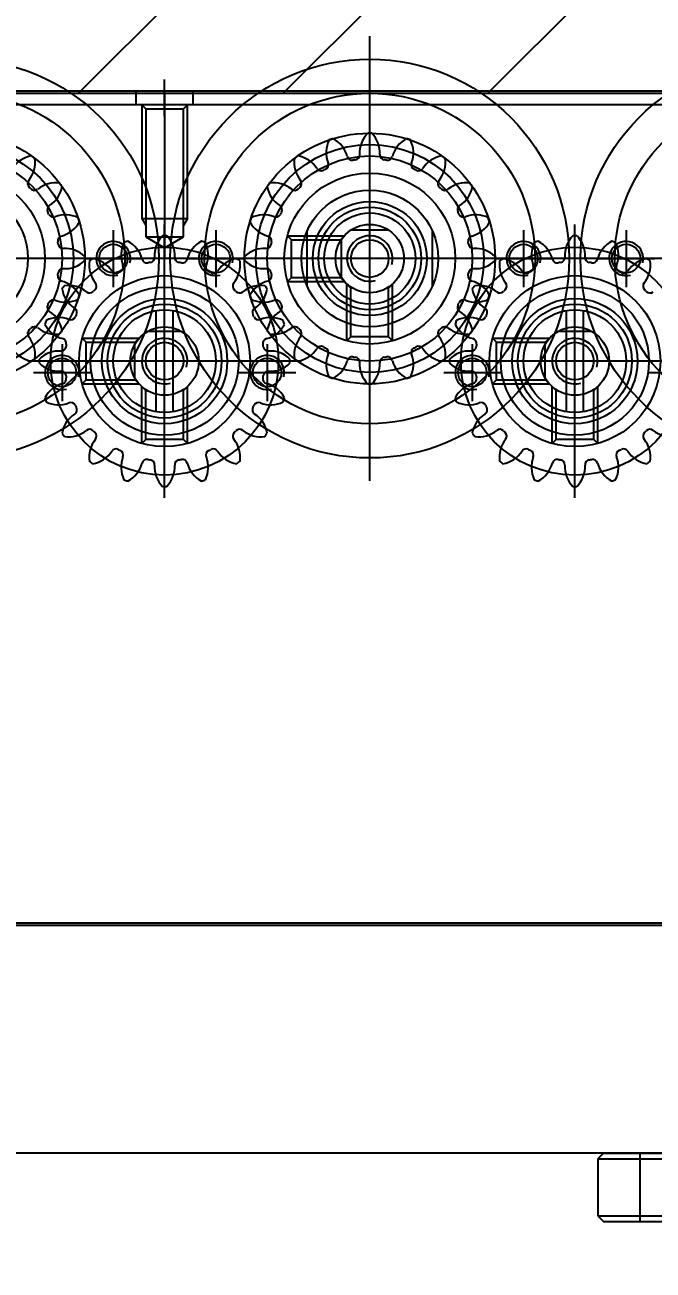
# Model space of a CAD drawing. Header units: inches. Extents: x 0 to 77285, y -118 to 40065.
# Drawn here: x 16733.4 to 16788.5, y 25592.3 to 25701.6 of the extents above; entities that cross this region are included whole.
import ezdxf

# ---------------------------------------------------------------- set-up
doc = ezdxf.new("R2010")
doc.units = ezdxf.units.IN
doc.header["$LTSCALE"] = 5
doc.header["$MEASUREMENT"] = 0
doc.layers.add('A', color=8, linetype='Continuous')
doc.styles.add('SCI', font='')
doc.styles.get('SCI').set_extended_font_data('Gulim')
doc.dimstyles.new('SCH', dxfattribs={"dimtxt": 2.5, "dimasz": 2, "dimexe": 1.25, "dimexo": 0.625, "dimtad": 1, "dimdec": 8, "dimtxsty": 'SCI', "dimcen": 2.5, "dimclrd": 4, "dimclre": 4, "dimclrt": 7, "dimadec": 8, "dimazin": 2, "dimtfac": 1, "dimtdec": 8, "dimtmove": 0, "dimatfit": 3, "dimfxl": 1, "dimarcsym": 0})

# ---------------------------------------------------------------- blocks, each defined once
blk = doc.blocks.new('A$Cc399747e')
h = blk.add_hatch()
h.set_pattern_fill('ANSI31', color=256, scale=4)
h.set_pattern_definition([(45, (8071.277, 63861.461), (-8.980256, 8.980256), [])])
h.paths.add_polyline_path([(891.8, 581), (491.8, 581), (491.8, 281), (891.8, 281)])
for p, q in [((499.3, 680), (444.3, 680)), ((496.1, 674), (496.1, 680)), ((499.8, 679.5), (499.3, 680)), ((499.8, 679.5), (443.8, 679.5)), ((499.8, 674.5), (499.8, 679.5)), ((499.8, 674.5), (443.8, 674.5)), ((499.3, 674), (499.8, 674.5)), ((499.3, 674), (444.3, 674)), ((501.8, 616.5), (501.8, 592.5)), ((537.8, 616.5), (537.8, 592.5)), ((519.8, 615), (519.8, 576)), ((499.8, 611.73), (499.8, 606.74)), ((499.8, 611.73), (500.15, 611.38)), ((500.15, 611.38), (503.45, 611.38)), ((500.15, 611.38), (500.15, 607.09)), ((503.8, 611.73), (503.45, 611.38)), ((503.45, 611.38), (503.45, 607.09)), ((503.8, 611.73), (503.8, 606.74)), ((535.8, 611.73), (535.8, 606.74)), ((535.8, 611.73), (536.15, 611.38)), ((536.15, 611.38), (539.45, 611.38)), ((536.15, 611.38), (536.15, 607.09)), ((539.8, 611.73), (539.45, 611.38)), ((539.45, 611.38), (539.45, 607.09)), ((539.8, 611.73), (539.8, 606.74)), ((501.8, 610), (501.8, 599)), ((537.8, 610), (537.8, 599)), ((501.05, 608.94), (501.05, 600.06)), ((502.55, 608.94), (502.55, 600.06)), ((537.05, 608.94), (537.05, 600.06)), ((538.55, 608.94), (538.55, 600.06)), ((519.8, 607.5), (519.8, 583.5)), ((500.15, 607.09), (499.8, 606.74)), ((500.15, 607.09), (500.28, 607.09)), ((503.32, 607.09), (503.45, 607.09)), ((503.45, 607.09), (503.8, 606.74)), ((509.03, 606.5), (504.03, 606.5)), ((504.38, 606.15), (504.03, 606.5)), ((509.03, 606.5), (508.68, 606.15)), ((536.15, 607.09), (535.8, 606.74)), ((536.15, 607.09), (536.28, 607.09)), ((539.32, 607.09), (539.45, 607.09)), ((539.45, 607.09), (539.8, 606.74)), ((545.03, 606.5), (540.03, 606.5)), ((540.38, 606.15), (540.03, 606.5)), ((545.03, 606.5), (544.68, 606.15)), ((504.38, 606.15), (504.38, 606.02)), ((508.68, 606.15), (504.38, 606.15)), ((504.44, 603.08), (504.44, 605.92)), ((508.68, 606.15), (508.68, 602.85)), ((540.38, 606.15), (540.38, 606.02)), ((544.68, 606.15), (540.38, 606.15)), ((540.44, 603.08), (540.44, 605.92)), ((544.68, 606.15), (544.68, 602.85)), ((489.8, 604.5), (513.8, 604.5)), ((496.3, 604.5), (507.3, 604.5)), ((525.8, 604.5), (549.8, 604.5)), ((532.3, 604.5), (543.3, 604.5)), ((504.38, 602.85), (504.03, 602.5)), ((509.03, 602.5), (504.03, 602.5)), ((504.38, 602.98), (504.38, 602.85)), ((508.68, 602.85), (504.38, 602.85)), ((509.03, 602.5), (508.68, 602.85)), ((517.8, 602.73), (517.8, 597.74)), ((517.8, 602.73), (518.15, 602.38)), ((518.15, 602.38), (521.45, 602.38)), ((518.15, 602.38), (518.15, 598.09)), ((521.8, 602.73), (521.45, 602.38)), ((521.45, 602.38), (521.45, 598.09)), ((521.8, 602.73), (521.8, 597.74)), ((540.38, 602.85), (540.03, 602.5)), ((545.03, 602.5), (540.03, 602.5)), ((540.38, 602.98), (540.38, 602.85)), ((544.68, 602.85), (540.38, 602.85)), ((545.03, 602.5), (544.68, 602.85)), ((503.22, 601.86), (500.37, 601.86)), ((539.22, 601.86), (536.37, 601.86)), ((514.3, 597.9), (514.3, 593.1)), ((518.15, 598.09), (517.8, 597.74)), ((518.15, 598.09), (518.28, 598.09)), ((521.32, 598.09), (521.45, 598.09)), ((521.45, 598.09), (521.8, 597.74)), ((525.3, 597.9), (525.3, 593.1)), ((527.03, 597.5), (522.03, 597.5)), ((522.38, 597.15), (522.03, 597.5)), ((522.3, 593.84), (522.3, 597.16)), ((522.38, 597.15), (522.38, 597.02)), ((526.68, 597.15), (522.38, 597.15)), ((527.03, 597.5), (526.68, 597.15)), ((526.68, 597.15), (526.68, 593.85)), ((464.3, 595.5), (503.3, 595.5)), ((471.8, 595.5), (495.8, 595.5)), ((500.3, 595.5), (539.3, 595.5)), ((507.8, 595.5), (531.8, 595.5)), ((536.3, 595.5), (575.3, 595.5)), ((543.8, 595.5), (567.8, 595.5)), ((522.38, 593.85), (522.03, 593.5)), ((527.03, 593.5), (522.03, 593.5)), ((522.38, 593.98), (522.38, 593.85)), ((526.68, 593.85), (522.38, 593.85)), ((527.03, 593.5), (526.68, 593.85)), ((518.14, 593), (521.45, 593)), ((537.8, 583), (537.8, 579.8)), ((535.3, 582), (535.3, 580.8)), ((540.3, 582), (540.3, 580.8)), ((891.8, 581), (491.8, 581)), ((891.8, 581), (491.8, 581))]:
    blk.add_line(p, q)
at = {"ltscale": 3}
for p, q in [((400.8, 674), (1040.8, 674)), ((1040.8, 654), (243.8, 654)), ((1040.8, 654), (400.8, 654)), ((406.8, 653.8), (651.3, 653.8)), ((501.8, 612), (501.8, 597)), ((537.8, 612), (537.8, 597)), ((510.8, 603), (510.8, 608)), ((519.8, 608.5), (519.8, 582.5)), ((528.8, 603), (528.8, 608)), ((546.8, 603), (546.8, 608)), ((495.3, 605.5), (490.3, 605.5)), ((513.3, 605.5), (508.3, 605.5)), ((531.3, 605.5), (526.3, 605.5)), ((549.3, 605.5), (544.3, 605.5)), ((494.3, 604.5), (509.3, 604.5)), ((530.3, 604.5), (545.3, 604.5)), ((497.3, 593), (497.3, 598)), ((506.3, 593), (506.3, 598)), ((533.3, 593), (533.3, 598)), ((542.3, 593), (542.3, 598)), ((470.8, 595.5), (496.8, 595.5)), ((499.8, 595.5), (494.8, 595.5)), ((508.8, 595.5), (503.8, 595.5)), ((506.8, 595.5), (532.8, 595.5)), ((535.8, 595.5), (530.8, 595.5)), ((537.8, 581), (537.8, 595.55)), ((544.8, 595.5), (539.8, 595.5)), ((542.8, 595.5), (568.8, 595.5)), ((537.8, 594.55), (536.15, 593.6)), ((539.45, 593.6), (537.8, 594.55)), ((539.45, 593.6), (536.15, 593.6)), ((536.15, 593.6), (536.15, 582.35)), ((539.45, 582.35), (539.45, 593.6)), ((535.8, 592), (536.15, 592.61)), ((539.8, 592), (539.45, 592.61)), ((539.8, 592), (535.8, 592)), ((535.8, 592), (535.8, 582)), ((539.8, 582), (539.8, 592)), ((536.15, 582.35), (535.8, 582)), ((539.45, 582.35), (536.15, 582.35)), ((539.8, 582), (539.45, 582.35)), ((213.8, 582), (1040.8, 582)), ((213.8, 582), (1040.8, 582)), ((213.8, 580.8), (1040.8, 580.8))]:
    blk.add_line(p, q, dxfattribs=at)
for centre, radius in [((501.8, 604.5), 10), ((537.8, 604.5), 10), ((483.8, 595.5), 17.5), ((519.8, 595.5), 17.5), ((555.8, 595.5), 17.5), ((501.8, 604.5), 7.5), ((537.8, 604.5), 7.5), ((483.8, 595.5), 14.5), ((519.8, 595.5), 14.5), ((555.8, 595.5), 14.5), ((501.8, 604.5), 5), ((501.8, 604.5), 4.5), ((501.8, 604.5), 4.5), ((537.8, 604.5), 5), ((537.8, 604.5), 4.5), ((537.8, 604.5), 4.5), ((501.8, 604.5), 3), ((501.8, 604.5), 3), ((537.8, 604.5), 3), ((537.8, 604.5), 3), ((501.8, 604.5), 1.65), ((519.8, 595.5), 10), ((537.8, 604.5), 1.65), ((555.8, 595.5), 10), ((519.8, 595.5), 7.5), ((555.8, 595.5), 7.5), ((519.8, 595.5), 6), ((555.8, 595.5), 6), ((519.8, 595.5), 5), ((519.8, 595.5), 4.5), ((519.8, 595.5), 4), ((519.8, 595.5), 3), ((519.8, 595.5), 3), ((519.8, 595.5), 1.65)]:
    blk.add_circle(centre, radius)
for centre, radius in [((501.8, 604.5), 6.5), ((537.8, 604.5), 6.5), ((501.8, 604.5), 5.5), ((537.8, 604.5), 5.5), ((519.8, 595.5), 11), ((510.8, 605.5), 1.25), ((528.8, 605.5), 1.25), ((555.8, 595.5), 11), ((546.8, 605.5), 1.25), ((519.8, 595.5), 9), ((555.8, 595.5), 9), ((497.3, 595.5), 1.25), ((506.3, 595.5), 1.25), ((533.3, 595.5), 1.25), ((542.3, 595.5), 1.25)]:
    blk.add_circle(centre, radius, dxfattribs=at)
for centre, radius, start, end in [((503.41, 613.76), 2.5, 135.8655, 183.1579), ((501.8, 604.5), 11, 90, 90.9494), ((501.8, 604.5), 11, 89.0506, 90), ((500.19, 613.76), 2.5, 356.8421, 44.1345), ((539.41, 613.76), 2.5, 135.8655, 183.1579), ((537.8, 604.5), 11, 90, 90.9494), ((537.8, 604.5), 11, 89.0506, 90), ((536.19, 613.76), 2.5, 356.8421, 44.1345), ((500.47, 613.8), 2.5, 153.8655, 201.1579), ((501.8, 604.5), 11, 108, 108.9494), ((501.8, 604.5), 11, 107.0506, 108), ((497.4, 612.81), 2.5, 14.8421, 62.1345), ((506.19, 612.81), 2.5, 117.8655, 165.1579), ((501.8, 604.5), 11, 72, 72.9494), ((501.8, 604.5), 11, 71.0506, 72), ((503.12, 613.8), 2.5, 338.8421, 26.1345), ((536.47, 613.8), 2.5, 153.8655, 201.1579), ((537.8, 604.5), 11, 108, 108.9494), ((537.8, 604.5), 11, 107.0506, 108), ((533.4, 612.81), 2.5, 14.8421, 62.1345), ((542.19, 612.81), 2.5, 117.8655, 165.1579), ((537.8, 604.5), 11, 72, 72.9494), ((537.8, 604.5), 11, 71.0506, 72), ((539.12, 613.8), 2.5, 338.8421, 26.1345), ((497.66, 612.94), 2.5, 171.8655, 219.1579), ((501.8, 604.5), 11, 126, 126.9494), ((501.8, 604.5), 11, 125.0506, 126), ((495.05, 611.04), 2.5, 32.8421, 80.1345), ((500.25, 613.56), 0.442, 194.8421, 279.711), ((501.8, 604.5), 8.75, 99, 99.711), ((501.8, 604.5), 8.75, 98.289, 99), ((500.47, 613.6), 0.442, 278.289, 3.1579), ((503.12, 613.6), 0.442, 176.8421, 261.711), ((501.8, 604.5), 8.75, 81, 81.711), ((501.8, 604.5), 8.75, 80.289, 81), ((503.35, 613.56), 0.442, 260.289, 345.1579), ((508.54, 611.04), 2.5, 99.8655, 147.1579), ((505.93, 612.94), 2.5, 320.8421, 8.1345), ((501.8, 604.5), 11, 54, 54.9494), ((501.8, 604.5), 11, 53.0506, 54), ((533.66, 612.94), 2.5, 171.8655, 219.1579), ((537.8, 604.5), 11, 126, 126.9494), ((537.8, 604.5), 11, 125.0506, 126), ((531.05, 611.04), 2.5, 32.8421, 80.1345), ((536.25, 613.56), 0.442, 194.8421, 279.711), ((537.8, 604.5), 8.75, 99, 99.711), ((537.8, 604.5), 8.75, 98.289, 99), ((536.47, 613.6), 0.442, 278.289, 3.1579), ((539.12, 613.6), 0.442, 176.8421, 261.711), ((537.8, 604.5), 8.75, 81, 81.711), ((537.8, 604.5), 8.75, 80.289, 81), ((539.35, 613.56), 0.442, 260.289, 345.1579), ((544.54, 611.04), 2.5, 99.8655, 147.1579), ((541.93, 612.94), 2.5, 320.8421, 8.1345), ((537.8, 604.5), 11, 54, 54.9494), ((537.8, 604.5), 11, 53.0506, 54), ((497.52, 612.64), 0.442, 212.8421, 297.711), ((501.8, 604.5), 8.75, 117, 117.711), ((501.8, 604.5), 8.75, 116.289, 117), ((497.73, 612.74), 0.442, 296.289, 21.1579), ((505.87, 612.74), 0.442, 158.8421, 243.711), ((501.8, 604.5), 8.75, 63, 63.711), ((501.8, 604.5), 8.75, 62.289, 63), ((506.07, 612.64), 0.442, 242.289, 327.1579), ((533.52, 612.64), 0.442, 212.8421, 297.711), ((537.8, 604.5), 8.75, 117, 117.711), ((537.8, 604.5), 8.75, 116.289, 117), ((533.73, 612.74), 0.442, 296.289, 21.1579), ((541.87, 612.74), 0.442, 158.8421, 243.711), ((537.8, 604.5), 8.75, 63, 63.711), ((537.8, 604.5), 8.75, 62.289, 63), ((542.07, 612.64), 0.442, 242.289, 327.1579), ((493.36, 608.64), 2.5, 50.8421, 98.1345), ((501.8, 604.5), 8.75, 134.289, 135), ((495.38, 611.08), 0.442, 314.289, 39.1579), ((508.22, 611.08), 0.442, 140.8421, 225.711), ((501.8, 604.5), 8.75, 45, 45.711), ((510.23, 608.64), 2.5, 81.8655, 129.1579), ((508.34, 611.25), 2.5, 302.8421, 350.1345), ((501.8, 604.5), 11, 36, 36.9494), ((501.8, 604.5), 11, 35.0506, 36), ((537.8, 604.5), 11, 144, 144.9494), ((531.26, 611.25), 2.5, 189.8655, 237.1579), ((537.8, 604.5), 11, 143.0506, 144), ((529.36, 608.64), 2.5, 50.8421, 98.1345), ((537.8, 604.5), 8.75, 134.289, 135), ((531.38, 611.08), 0.442, 314.289, 39.1579), ((544.22, 611.08), 0.442, 140.8421, 225.711), ((537.8, 604.5), 8.75, 45, 45.711), ((546.23, 608.64), 2.5, 81.8655, 129.1579), ((544.34, 611.25), 2.5, 302.8421, 350.1345), ((537.8, 604.5), 11, 36, 36.9494), ((537.8, 604.5), 11, 35.0506, 36), ((495.22, 610.92), 0.442, 230.8421, 315.711), ((501.8, 604.5), 8.75, 135, 135.711), ((501.8, 604.5), 8.75, 44.289, 45), ((508.38, 610.92), 0.442, 224.289, 309.1579), ((531.22, 610.92), 0.442, 230.8421, 315.711), ((537.8, 604.5), 8.75, 135, 135.711), ((537.8, 604.5), 8.75, 44.289, 45), ((544.38, 610.92), 0.442, 224.289, 309.1579), ((509.93, 608.77), 0.442, 122.8421, 207.711), ((501.8, 604.5), 8.75, 27, 27.711), ((529.66, 608.77), 0.442, 332.289, 57.1579), ((537.8, 604.5), 8.75, 152.289, 153), ((545.93, 608.77), 0.442, 122.8421, 207.711), ((537.8, 604.5), 8.75, 27, 27.711), ((501.8, 604.5), 8.75, 26.289, 27), ((510.04, 608.57), 0.442, 206.289, 291.1579), ((511.1, 605.83), 2.5, 63.8655, 111.1579), ((510.1, 608.89), 2.5, 284.8421, 332.1345), ((501.8, 604.5), 11, 18, 18.9494), ((501.8, 604.5), 11, 17.0506, 18), ((537.8, 604.5), 11, 162, 162.9494), ((529.49, 608.89), 2.5, 207.8655, 255.1579), ((537.8, 604.5), 11, 161.0506, 162), ((528.49, 605.83), 2.5, 68.8421, 116.1345), ((529.56, 608.57), 0.442, 248.8421, 333.711), ((537.8, 604.5), 8.75, 153, 153.711), ((537.8, 604.5), 8.75, 26.289, 27), ((546.04, 608.57), 0.442, 206.289, 291.1579), ((547.1, 605.83), 2.5, 63.8655, 111.1579), ((546.1, 608.89), 2.5, 284.8421, 332.1345), ((537.8, 604.5), 11, 18, 18.9494), ((537.8, 604.5), 11, 17.0506, 18), ((501.8, 604.5), 2, 165, 105), ((510.86, 606.05), 0.442, 104.8421, 189.711), ((521.41, 604.76), 2.5, 135.8655, 183.1579), ((519.8, 595.5), 11, 90, 90.9494), ((519.8, 595.5), 11, 89.0506, 90), ((518.19, 604.76), 2.5, 356.8421, 44.1345), ((528.74, 606.05), 0.442, 350.289, 75.1579), ((537.8, 604.5), 2, 165, 105), ((546.86, 606.05), 0.442, 104.8421, 189.711), ((501.8, 604.5), 8.75, 9, 9.711), ((501.8, 604.5), 8.75, 8.289, 9), ((510.89, 605.83), 0.442, 188.289, 273.1579), ((511.05, 602.89), 2.5, 45.8655, 93.1579), ((518.47, 604.8), 2.5, 153.8655, 201.1579), ((519.8, 595.5), 11, 108, 108.9494), ((519.8, 595.5), 11, 107.0506, 108), ((515.4, 603.81), 2.5, 14.8421, 62.1345), ((524.19, 603.81), 2.5, 117.8655, 165.1579), ((519.8, 595.5), 11, 72, 72.9494), ((519.8, 595.5), 11, 71.0506, 72), ((521.12, 604.8), 2.5, 338.8421, 26.1345), ((528.54, 602.89), 2.5, 86.8421, 134.1345), ((528.7, 605.83), 0.442, 266.8421, 351.711), ((537.8, 604.5), 8.75, 171, 171.711), ((537.8, 604.5), 8.75, 170.289, 171), ((537.8, 604.5), 8.75, 9, 9.711), ((537.8, 604.5), 8.75, 8.289, 9), ((546.89, 605.83), 0.442, 188.289, 273.1579), ((547.05, 602.89), 2.5, 45.8655, 93.1579), ((511.05, 606.11), 2.5, 266.8421, 314.1345), ((501.8, 604.5), 11, 360, 0.9494), ((501.8, 604.5), 11, 359.0506, 0), ((515.66, 603.94), 2.5, 171.8655, 219.1579), ((519.8, 595.5), 11, 126, 126.9494), ((519.8, 595.5), 11, 125.0506, 126), ((513.05, 602.04), 2.5, 32.8421, 80.1345), ((518.25, 604.56), 0.442, 194.8421, 279.711), ((518.47, 604.6), 0.442, 278.289, 3.1579), ((521.12, 604.6), 0.442, 176.8421, 261.711), ((521.35, 604.56), 0.442, 260.289, 345.1579), ((526.54, 602.04), 2.5, 99.8655, 147.1579), ((523.93, 603.94), 2.5, 320.8421, 8.1345), ((519.8, 595.5), 11, 54, 54.9494), ((519.8, 595.5), 11, 53.0506, 54), ((537.8, 604.5), 11, 179.0506, 180), ((537.8, 604.5), 11, 180, 180.9494), ((528.54, 606.11), 2.5, 225.8655, 273.1579), ((547.05, 606.11), 2.5, 266.8421, 314.1345), ((537.8, 604.5), 11, 360, 0.9494), ((537.8, 604.5), 11, 359.0506, 0), ((551.66, 603.94), 2.5, 171.8655, 219.1579), ((555.8, 595.5), 11, 126, 126.9494), ((555.8, 595.5), 11, 125.0506, 126), ((549.05, 602.04), 2.5, 32.8421, 80.1345), ((501.8, 604.5), 8.75, 350.289, 351), ((501.8, 604.5), 8.75, 351, 351.711), ((510.89, 603.17), 0.442, 86.8421, 171.711), ((515.52, 603.64), 0.442, 212.8421, 297.711), ((519.8, 595.5), 8.75, 117, 117.711), ((519.8, 595.5), 8.75, 116.289, 117), ((515.73, 603.74), 0.442, 296.289, 21.1579), ((519.8, 595.5), 8.75, 99, 99.711), ((519.8, 595.5), 8.75, 98.289, 99), ((519.8, 595.5), 8.75, 81, 81.711), ((519.8, 595.5), 8.75, 80.289, 81), ((523.87, 603.74), 0.442, 158.8421, 243.711), ((519.8, 595.5), 8.75, 63, 63.711), ((519.8, 595.5), 8.75, 62.289, 63), ((524.07, 603.64), 0.442, 242.289, 327.1579), ((528.7, 603.17), 0.442, 8.289, 93.1579), ((537.8, 604.5), 8.75, 188.289, 189), ((537.8, 604.5), 8.75, 189, 189.711), ((537.8, 604.5), 8.75, 350.289, 351), ((537.8, 604.5), 8.75, 351, 351.711), ((546.89, 603.17), 0.442, 86.8421, 171.711), ((510.86, 602.95), 0.442, 170.289, 255.1579), ((510.1, 600.11), 2.5, 27.8655, 75.1579), ((519.8, 595.5), 11, 143.0506, 144), ((511.36, 599.64), 2.5, 50.8421, 98.1345), ((513.38, 602.08), 0.442, 314.289, 39.1579), ((526.22, 602.08), 0.442, 140.8421, 225.711), ((528.23, 599.64), 2.5, 81.8655, 129.1579), ((529.49, 600.11), 2.5, 104.8421, 152.1345), ((519.8, 595.5), 11, 36, 36.9494), ((528.74, 602.95), 0.442, 284.8421, 9.711), ((546.86, 602.95), 0.442, 170.289, 255.1579), ((546.1, 600.11), 2.5, 27.8655, 75.1579), ((555.8, 595.5), 11, 143.0506, 144), ((547.36, 599.64), 2.5, 50.8421, 98.1345), ((549.38, 602.08), 0.442, 314.289, 39.1579), ((511.1, 603.17), 2.5, 248.8421, 296.1345), ((519.8, 595.5), 11, 144, 144.9494), ((513.26, 602.25), 2.5, 189.8655, 237.1579), ((501.8, 604.5), 11, 341.0506, 342), ((501.8, 604.5), 11, 342, 342.9494), ((513.22, 601.92), 0.442, 230.8421, 315.711), ((519.8, 595.5), 8.75, 135, 135.711), ((519.8, 595.5), 8.75, 134.289, 135), ((519.8, 595.5), 8.75, 45, 45.711), ((519.8, 595.5), 8.75, 44.289, 45), ((526.38, 601.92), 0.442, 224.289, 309.1579), ((537.8, 604.5), 11, 197.0506, 198), ((537.8, 604.5), 11, 198, 198.9494), ((528.49, 603.17), 2.5, 243.8655, 291.1579), ((526.34, 602.25), 2.5, 302.8421, 350.1345), ((519.8, 595.5), 11, 35.0506, 36), ((547.1, 603.17), 2.5, 248.8421, 296.1345), ((555.8, 595.5), 11, 144, 144.9494), ((549.26, 602.25), 2.5, 189.8655, 237.1579), ((537.8, 604.5), 11, 341.0506, 342), ((537.8, 604.5), 11, 342, 342.9494), ((549.22, 601.92), 0.442, 230.8421, 315.711), ((555.8, 595.5), 8.75, 135, 135.711), ((555.8, 595.5), 8.75, 134.289, 135), ((509.93, 600.23), 0.442, 152.289, 237.1579), ((501.8, 604.5), 8.75, 332.289, 333), ((501.8, 604.5), 8.75, 333, 333.711), ((510.04, 600.43), 0.442, 68.8421, 153.711), ((508.34, 597.75), 2.5, 9.8655, 57.1579), ((511.66, 599.77), 0.442, 332.289, 57.1579), ((527.93, 599.77), 0.442, 122.8421, 207.711), ((531.26, 597.75), 2.5, 122.8421, 170.1345), ((529.56, 600.43), 0.442, 26.289, 111.1579), ((529.66, 600.23), 0.442, 302.8421, 27.711), ((537.8, 604.5), 8.75, 206.289, 207), ((537.8, 604.5), 8.75, 207, 207.711), ((545.93, 600.23), 0.442, 152.289, 237.1579), ((537.8, 604.5), 8.75, 332.289, 333), ((537.8, 604.5), 8.75, 333, 333.711), ((546.04, 600.43), 0.442, 68.8421, 153.711), ((544.34, 597.75), 2.5, 9.8655, 57.1579), ((547.66, 599.77), 0.442, 332.289, 57.1579), ((519.8, 595.5), 11, 162, 162.9494), ((511.49, 599.89), 2.5, 207.8655, 255.1579), ((519.8, 595.5), 11, 161.0506, 162), ((510.49, 596.83), 2.5, 68.8421, 116.1345), ((511.56, 599.57), 0.442, 248.8421, 333.711), ((519.8, 595.5), 8.75, 153, 153.711), ((519.8, 595.5), 8.75, 152.289, 153), ((519.8, 595.5), 8.75, 27, 27.711), ((519.8, 595.5), 8.75, 26.289, 27), ((528.04, 599.57), 0.442, 206.289, 291.1579), ((529.1, 596.83), 2.5, 63.8655, 111.1579), ((528.1, 599.89), 2.5, 284.8421, 332.1345), ((519.8, 595.5), 11, 18, 18.9494), ((519.8, 595.5), 11, 17.0506, 18), ((555.8, 595.5), 11, 162, 162.9494), ((547.49, 599.89), 2.5, 207.8655, 255.1579), ((555.8, 595.5), 11, 161.0506, 162), ((546.49, 596.83), 2.5, 68.8421, 116.1345), ((547.56, 599.57), 0.442, 248.8421, 333.711), ((555.8, 595.5), 8.75, 153, 153.711), ((555.8, 595.5), 8.75, 152.289, 153), ((495.22, 598.08), 0.442, 44.289, 129.1579), ((497.66, 596.06), 2.5, 140.8421, 188.1345), ((501.8, 604.5), 8.75, 224.289, 225), ((501.8, 604.5), 8.75, 225, 225.711), ((495.38, 597.92), 0.442, 320.8421, 45.711), ((508.22, 597.92), 0.442, 134.289, 219.1579), ((505.93, 596.06), 2.5, 351.8655, 39.1579), ((501.8, 604.5), 8.75, 314.289, 315), ((501.8, 604.5), 8.75, 315, 315.711), ((508.38, 598.08), 0.442, 50.8421, 135.711), ((510.23, 600.36), 2.5, 230.8421, 278.1345), ((501.8, 604.5), 11, 323.0506, 324), ((501.8, 604.5), 11, 324, 324.9494), ((537.8, 604.5), 11, 215.0506, 216), ((537.8, 604.5), 11, 216, 216.9494), ((529.36, 600.36), 2.5, 261.8655, 309.1579), ((531.22, 598.08), 0.442, 44.289, 129.1579), ((533.66, 596.06), 2.5, 140.8421, 188.1345), ((537.8, 604.5), 8.75, 224.289, 225), ((537.8, 604.5), 8.75, 225, 225.711), ((531.38, 597.92), 0.442, 320.8421, 45.711), ((544.22, 597.92), 0.442, 134.289, 219.1579), ((541.93, 596.06), 2.5, 351.8655, 39.1579), ((537.8, 604.5), 8.75, 314.289, 315), ((537.8, 604.5), 8.75, 315, 315.711), ((544.38, 598.08), 0.442, 50.8421, 135.711), ((546.23, 600.36), 2.5, 230.8421, 278.1345), ((537.8, 604.5), 11, 323.0506, 324), ((537.8, 604.5), 11, 324, 324.9494), ((495.05, 597.96), 2.5, 279.8655, 327.1579), ((497.52, 596.36), 0.442, 62.289, 147.1579), ((501.8, 604.5), 8.75, 242.289, 243), ((501.8, 604.5), 8.75, 243, 243.711), ((497.73, 596.26), 0.442, 338.8421, 63.711), ((505.87, 596.26), 0.442, 116.289, 201.1579), ((501.8, 604.5), 8.75, 296.289, 297), ((501.8, 604.5), 8.75, 297, 297.711), ((506.07, 596.36), 0.442, 32.8421, 117.711), ((508.54, 597.96), 2.5, 212.8421, 260.1345), ((510.7, 596.83), 0.442, 266.8421, 351.711), ((510.74, 597.05), 0.442, 350.289, 75.1579), ((519.8, 595.5), 8.75, 171, 171.711), ((519.8, 595.5), 8.75, 170.289, 171), ((519.8, 595.5), 2, 165, 105), ((528.86, 597.05), 0.442, 104.8421, 189.711), ((519.8, 595.5), 8.75, 9, 9.711), ((519.8, 595.5), 8.75, 8.289, 9), ((528.89, 596.83), 0.442, 188.289, 273.1579), ((531.05, 597.96), 2.5, 279.8655, 327.1579), ((533.52, 596.36), 0.442, 62.289, 147.1579), ((537.8, 604.5), 8.75, 242.289, 243), ((537.8, 604.5), 8.75, 243, 243.711), ((533.73, 596.26), 0.442, 338.8421, 63.711), ((541.87, 596.26), 0.442, 116.289, 201.1579), ((537.8, 604.5), 8.75, 296.289, 297), ((537.8, 604.5), 8.75, 297, 297.711), ((542.07, 596.36), 0.442, 32.8421, 117.711), ((544.54, 597.96), 2.5, 212.8421, 260.1345), ((546.7, 596.83), 0.442, 266.8421, 351.711), ((546.74, 597.05), 0.442, 350.289, 75.1579), ((555.8, 595.5), 8.75, 171, 171.711), ((555.8, 595.5), 8.75, 170.289, 171), ((501.8, 604.5), 11, 233.0506, 234), ((501.8, 604.5), 11, 234, 234.9494), ((500.47, 595.2), 2.5, 158.8421, 206.1345), ((497.4, 596.19), 2.5, 297.8655, 345.1579), ((500.25, 595.44), 0.442, 80.289, 165.1579), ((501.8, 604.5), 8.75, 260.289, 261), ((501.8, 604.5), 8.75, 261, 261.711), ((500.47, 595.4), 0.442, 356.8421, 81.711), ((503.12, 595.4), 0.442, 98.289, 183.1579), ((501.8, 604.5), 8.75, 278.289, 279), ((501.8, 604.5), 8.75, 279, 279.711), ((503.35, 595.44), 0.442, 14.8421, 99.711), ((506.19, 596.19), 2.5, 194.8421, 242.1345), ((503.12, 595.2), 2.5, 333.8655, 21.1579), ((501.8, 604.5), 11, 305.0506, 306), ((501.8, 604.5), 11, 306, 306.9494), ((510.54, 593.89), 2.5, 86.8421, 134.1345), ((519.8, 595.5), 11, 179.0506, 180), ((519.8, 595.5), 11, 180, 180.9494), ((529.05, 593.89), 2.5, 45.8655, 93.1579), ((519.8, 595.5), 11, 360, 0.9494), ((519.8, 595.5), 11, 359.0506, 0), ((537.8, 604.5), 11, 233.0506, 234), ((537.8, 604.5), 11, 234, 234.9494), ((536.47, 595.2), 2.5, 158.8421, 206.1345), ((533.4, 596.19), 2.5, 297.8655, 345.1579), ((536.25, 595.44), 0.442, 80.289, 165.1579), ((537.8, 604.5), 8.75, 260.289, 261), ((537.8, 604.5), 8.75, 261, 261.711), ((536.47, 595.4), 0.442, 356.8421, 81.711), ((539.12, 595.4), 0.442, 98.289, 183.1579), ((537.8, 604.5), 8.75, 278.289, 279), ((537.8, 604.5), 8.75, 279, 279.711), ((539.35, 595.44), 0.442, 14.8421, 99.711), ((542.19, 596.19), 2.5, 194.8421, 242.1345), ((539.12, 595.2), 2.5, 333.8655, 21.1579), ((537.8, 604.5), 11, 305.0506, 306), ((537.8, 604.5), 11, 306, 306.9494), ((546.54, 593.89), 2.5, 86.8421, 134.1345), ((555.8, 595.5), 11, 179.0506, 180), ((555.8, 595.5), 11, 180, 180.9494), ((503.41, 595.24), 2.5, 176.8421, 224.1345), ((500.19, 595.24), 2.5, 315.8655, 3.1579), ((510.54, 597.11), 2.5, 225.8655, 273.1579), ((510.7, 594.17), 0.442, 8.289, 93.1579), ((528.89, 594.17), 0.442, 86.8421, 171.711), ((529.05, 597.11), 2.5, 266.8421, 314.1345), ((539.41, 595.24), 2.5, 176.8421, 224.1345), ((536.19, 595.24), 2.5, 315.8655, 3.1579), ((546.54, 597.11), 2.5, 225.8655, 273.1579), ((546.7, 594.17), 0.442, 8.289, 93.1579), ((501.8, 604.5), 11, 251.0506, 252), ((501.8, 604.5), 11, 252, 252.9494), ((501.8, 604.5), 11, 269.0506, 270), ((501.8, 604.5), 11, 270, 270.9494), ((501.8, 604.5), 11, 287.0506, 288), ((501.8, 604.5), 11, 288, 288.9494), ((511.49, 591.11), 2.5, 104.8421, 152.1345), ((510.74, 593.95), 0.442, 284.8421, 9.711), ((519.8, 595.5), 8.75, 188.289, 189), ((519.8, 595.5), 8.75, 189, 189.711), ((519.8, 595.5), 8.75, 350.289, 351), ((528.86, 593.95), 0.442, 170.289, 255.1579), ((519.8, 595.5), 8.75, 351, 351.711), ((528.1, 591.11), 2.5, 27.8655, 75.1579), ((537.8, 604.5), 11, 251.0506, 252), ((537.8, 604.5), 11, 252, 252.9494), ((537.8, 604.5), 11, 269.0506, 270), ((537.8, 604.5), 11, 270, 270.9494), ((537.8, 604.5), 11, 287.0506, 288), ((537.8, 604.5), 11, 288, 288.9494), ((547.49, 591.11), 2.5, 104.8421, 152.1345), ((546.74, 593.95), 0.442, 284.8421, 9.711), ((555.8, 595.5), 8.75, 188.289, 189), ((555.8, 595.5), 8.75, 189, 189.711), ((519.8, 595.5), 11, 197.0506, 198), ((519.8, 595.5), 11, 342, 342.9494), ((555.8, 595.5), 11, 197.0506, 198), ((519.8, 595.5), 11, 198, 198.9494), ((510.49, 594.17), 2.5, 243.8655, 291.1579), ((511.56, 591.43), 0.442, 26.289, 111.1579), ((511.66, 591.23), 0.442, 302.8421, 27.711), ((519.8, 595.5), 8.75, 206.289, 207), ((519.8, 595.5), 8.75, 207, 207.711), ((527.93, 591.23), 0.442, 152.289, 237.1579), ((519.8, 595.5), 8.75, 332.289, 333), ((519.8, 595.5), 8.75, 333, 333.711), ((528.04, 591.43), 0.442, 68.8421, 153.711), ((529.1, 594.17), 2.5, 248.8421, 296.1345), ((519.8, 595.5), 11, 341.0506, 342), ((555.8, 595.5), 11, 198, 198.9494), ((546.49, 594.17), 2.5, 243.8655, 291.1579), ((547.56, 591.43), 0.442, 26.289, 111.1579), ((547.66, 591.23), 0.442, 302.8421, 27.711), ((555.8, 595.5), 8.75, 206.289, 207), ((555.8, 595.5), 8.75, 207, 207.711), ((513.26, 588.75), 2.5, 122.8421, 170.1345), ((526.34, 588.75), 2.5, 9.8655, 57.1579), ((549.26, 588.75), 2.5, 122.8421, 170.1345), ((519.8, 595.5), 11, 215.0506, 216), ((519.8, 595.5), 11, 216, 216.9494), ((511.36, 591.36), 2.5, 261.8655, 309.1579), ((513.22, 589.08), 0.442, 44.289, 129.1579), ((519.8, 595.5), 8.75, 224.289, 225), ((519.8, 595.5), 8.75, 225, 225.711), ((513.38, 588.92), 0.442, 320.8421, 45.711), ((526.22, 588.92), 0.442, 134.289, 219.1579), ((519.8, 595.5), 8.75, 314.289, 315), ((519.8, 595.5), 8.75, 315, 315.711), ((526.38, 589.08), 0.442, 50.8421, 135.711), ((528.23, 591.36), 2.5, 230.8421, 278.1345), ((519.8, 595.5), 11, 323.0506, 324), ((519.8, 595.5), 11, 324, 324.9494), ((555.8, 595.5), 11, 215.0506, 216), ((555.8, 595.5), 11, 216, 216.9494), ((547.36, 591.36), 2.5, 261.8655, 309.1579), ((549.22, 589.08), 0.442, 44.289, 129.1579), ((555.8, 595.5), 8.75, 224.289, 225), ((555.8, 595.5), 8.75, 225, 225.711), ((549.38, 588.92), 0.442, 320.8421, 45.711), ((515.66, 587.06), 2.5, 140.8421, 188.1345), ((515.52, 587.36), 0.442, 62.289, 147.1579), ((524.07, 587.36), 0.442, 32.8421, 117.711), ((523.93, 587.06), 2.5, 351.8655, 39.1579), ((551.66, 587.06), 2.5, 140.8421, 188.1345), ((519.8, 595.5), 11, 233.0506, 234), ((513.05, 588.96), 2.5, 279.8655, 327.1579), ((519.8, 595.5), 8.75, 242.289, 243), ((519.8, 595.5), 8.75, 243, 243.711), ((515.73, 587.26), 0.442, 338.8421, 63.711), ((518.47, 586.2), 2.5, 158.8421, 206.1345), ((518.25, 586.44), 0.442, 80.289, 165.1579), ((519.8, 595.5), 8.75, 260.289, 261), ((519.8, 595.5), 8.75, 261, 261.711), ((518.47, 586.4), 0.442, 356.8421, 81.711), ((521.12, 586.4), 0.442, 98.289, 183.1579), ((519.8, 595.5), 8.75, 278.289, 279), ((519.8, 595.5), 8.75, 279, 279.711), ((521.35, 586.44), 0.442, 14.8421, 99.711), ((521.12, 586.2), 2.5, 333.8655, 21.1579), ((523.87, 587.26), 0.442, 116.289, 201.1579), ((519.8, 595.5), 8.75, 296.289, 297), ((519.8, 595.5), 8.75, 297, 297.711), ((526.54, 588.96), 2.5, 212.8421, 260.1345), ((519.8, 595.5), 11, 306, 306.9494), ((555.8, 595.5), 11, 233.0506, 234), ((549.05, 588.96), 2.5, 279.8655, 327.1579), ((519.8, 595.5), 11, 234, 234.9494), ((515.4, 587.19), 2.5, 297.8655, 345.1579), ((521.41, 586.24), 2.5, 176.8421, 224.1345), ((518.19, 586.24), 2.5, 315.8655, 3.1579), ((524.19, 587.19), 2.5, 194.8421, 242.1345), ((519.8, 595.5), 11, 305.0506, 306), ((555.8, 595.5), 11, 234, 234.9494), ((519.8, 595.5), 11, 251.0506, 252), ((519.8, 595.5), 11, 252, 252.9494), ((519.8, 595.5), 11, 287.0506, 288), ((519.8, 595.5), 11, 288, 288.9494), ((519.8, 595.5), 11, 269.0506, 270), ((519.8, 595.5), 11, 270, 270.9494)]:
    blk.add_arc(centre, radius, start, end)
for centre in [(510.8, 605.5), (528.8, 605.5), (546.8, 605.5), (497.3, 595.5), (506.3, 595.5), (533.3, 595.5), (542.3, 595.5)]:
    blk.add_arc(centre, 1.5, 165, 105, dxfattribs=at)
blk = doc.blocks.new('*D366')
at = {"color": 4, "lineweight": -2, "transparency": 16777216}
for p, q in [((12554.65, 23925.55), (12554.65, 28076.14)), ((17979.65, 23925.05), (17979.65, 28076.14)), ((12714.65, 27976.14), (17819.65, 27976.14))]:
    blk.add_line(p, q, dxfattribs=at)
at = {"color": 4, "transparency": 16777216}
for points in [[(12714.65, 28002.81), (12714.65, 27949.48), (12554.65, 27976.14)], [(17819.65, 28002.81), (17819.65, 27949.48), (17979.65, 27976.14)]]:
    blk.add_solid(points, dxfattribs=at)
at = {"layer": 'Defpoints', "color": 0, "transparency": 16777216}
for p in [(17979.65, 27976.14), (12554.65, 23875.55), (17979.65, 23875.05)]:
    blk.add_point(p, dxfattribs=at)
at = {"color": 7, "transparency": 16777216, "insert": (15267.15, 28128.81), "char_height": 200, "attachment_point": 5, "style": 'SCI'}
blk.add_mtext('5425', dxfattribs=at)
blk = doc.blocks.new('*D367')
at = {"color": 4, "lineweight": -2, "transparency": 16777216}
for p, q in [((12554.65, 23925.55), (12554.65, 29140.68)), ((21064.65, 23433.05), (21064.65, 29140.68)), ((12714.65, 29040.68), (20904.65, 29040.68))]:
    blk.add_line(p, q, dxfattribs=at)
at = {"color": 4, "transparency": 16777216}
for points in [[(12714.65, 29067.34), (12714.65, 29014.01), (12554.65, 29040.68)], [(20904.65, 29067.34), (20904.65, 29014.01), (21064.65, 29040.68)]]:
    blk.add_solid(points, dxfattribs=at)
at = {"layer": 'Defpoints', "color": 0, "transparency": 16777216}
for p in [(21064.65, 29040.68), (12554.65, 23875.55), (21064.65, 23383.05)]:
    blk.add_point(p, dxfattribs=at)
at = {"color": 7, "transparency": 16777216, "insert": (16809.65, 29193.47), "char_height": 200, "attachment_point": 5, "style": 'SCI'}
blk.add_mtext('8510', dxfattribs=at)
blk = doc.blocks.new('*D374')
at = {"color": 4, "lineweight": -2, "transparency": 16777216}
for p, q in [((12554.65, 23925.55), (12554.65, 30215.88)), ((37924.65, 23433.05), (37924.65, 30215.88)), ((12714.65, 30115.88), (37764.65, 30115.88))]:
    blk.add_line(p, q, dxfattribs=at)
at = {"color": 4, "transparency": 16777216}
for points in [[(12714.65, 30142.54), (12714.65, 30089.21), (12554.65, 30115.88)], [(37764.65, 30142.54), (37764.65, 30089.21), (37924.65, 30115.88)]]:
    blk.add_solid(points, dxfattribs=at)
at = {"layer": 'Defpoints', "color": 0, "transparency": 16777216}
for p in [(37924.65, 30115.88), (12554.65, 23875.55), (37924.65, 23383.05)]:
    blk.add_point(p, dxfattribs=at)
at = {"color": 7, "transparency": 16777216, "insert": (25239.65, 30268.54), "char_height": 200, "attachment_point": 5, "style": 'SCI'}
blk.add_mtext('25370', dxfattribs=at)

msp = doc.modelspace()

# ---------------------------------------------------------------- block references
at = {"layer": 'A', "rotation": 180}
msp.add_blockref('A$Cc399747e', (17283.44187244, 26276.55060516), dxfattribs=at)

# ---------------------------------------------------------------- dimensions: what is measured, and where the dimension line sits
for base, p2, picture, middle in [((37924.649780898, 30115.8761734788), (37924.649780898, 23383.0504762948), '*D374', (25239.649780898, 30268.5392893244)), ((21064.649780898, 29040.6754827387), (21064.649780898, 23383.0504762948), '*D367', (16809.649780898, 29193.4717543765)), ((17979.649780898, 27976.1433020648), (17979.649780898, 23875.0504762948), '*D366', (15267.149780898, 28128.8064179103))]:
    dim = msp.add_linear_dim(base=base, p1=(12554.649780898, 23875.5504762968), p2=p2, dimstyle='SCH', override={"dimscale": 80})
    dim.commit()
    dim.dimension.update_dxf_attribs({"geometry": picture, "text_midpoint": middle})

doc.saveas('drawing.dxf')
